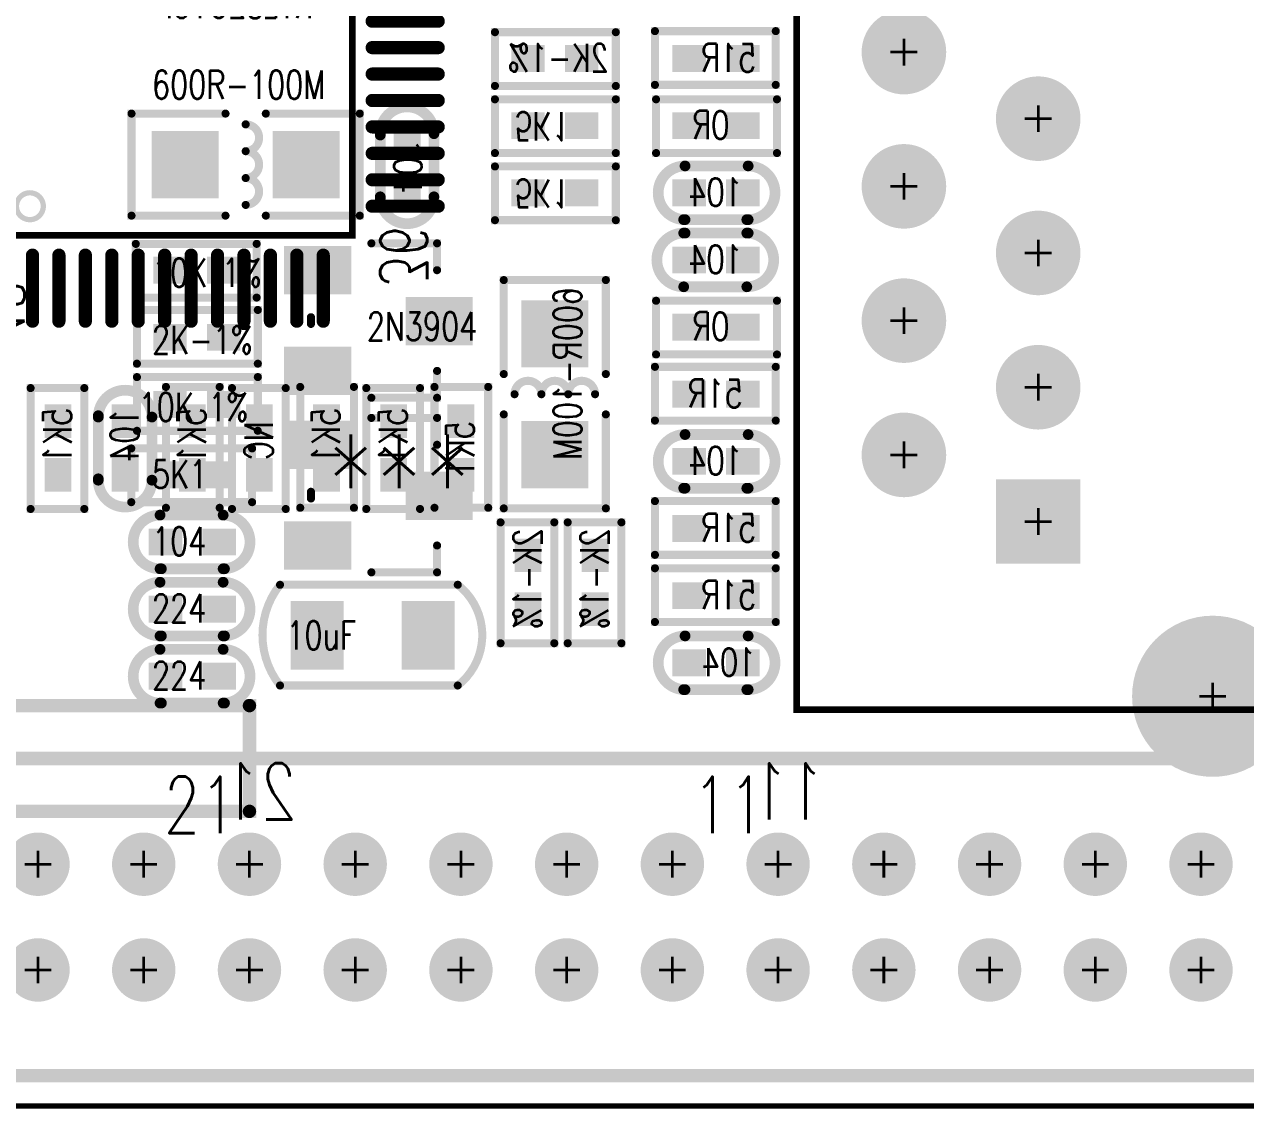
# Model space of a CAD drawing. Extents: x -10 to 105, y 1 to 70.
# Drawn here: x 68.71 to 91.81, y 1.47 to 21.98 of the extents above; entities that cross this region are included whole.
import ezdxf

# ---------------------------------------------------------------- set-up
doc = ezdxf.new("R2010")
doc.units = 0
doc.header["$MEASUREMENT"] = 0
doc.layers.get('0').update_dxf_attribs({"color": 4, "linetype": 'CONTINUOUS'})
for name, color, linetype in [('ATTRIBUTE_126', 56, 'CONTINUOUS'), ('ATTRIBUTE_129', 56, 'CONTINUOUS'), ('BOARD_OUTLINE_00', 4, 'CONTINUOUS'), ('DRIL_PLTE_THRU_01', 16, 'CONTINUOUS'), ('DRIL_PLTE_THRU_02', 3, 'CONTINUOUS'), ('DRIL_PLTE_THRU_03', 96, 'CONTINUOUS'), ('DRIL_PLTE_THRU_04', 146, 'CONTINUOUS'), ('DRIL_PLTE_THRU_05', 2, 'CONTINUOUS'), ('DRIL_PLTE_THRU_06', 186, 'CONTINUOUS'), ('DRIL_SYMBOL', 4, 'CONTINUOUS'), ('PADS_BOT', 150, 'CONTINUOUS'), ('PADS_INNER', 1, 'CONTINUOUS'), ('PADS_TOP', 1, 'CONTINUOUS'), ('PADS_XR_04', 130, 'CONTINUOUS'), ('PART_BOT_2DLINE_00', 56, 'CONTINUOUS'), ('PART_BOT_TEXT_126', 56, 'CONTINUOUS'), ('PART_TOP_2DLINE_00', 56, 'CONTINUOUS'), ('PART_TOP_2DLINE_126', 56, 'CONTINUOUS'), ('TEXT_126', 56, 'CONTINUOUS'), ('TEXT_129', 56, 'CONTINUOUS')]:
    doc.layers.add(name, color=color, linetype=linetype)
doc.styles.add('W0$1016', font='simplex', dxfattribs={"width": 0.75})
doc.styles.add('W0$254', font='simplex', dxfattribs={"width": 0.75})

# ---------------------------------------------------------------- blocks, each defined once
blk = doc.blocks.new('BOARD_5725')
at = {"layer": 'BOARD_OUTLINE_00', "const_width": 0.1}
blk.add_lwpolyline([(-19.968, 1.016, 0.414214), (-18.952, 0), (79.016, 0, 0.414214), (80.032, 1.016), (80.032, 58.928, 0.414214), (79.016, 59.944), (-18.952, 59.944, 0.414214), (-19.968, 58.928)], format="xyb", close=True, dxfattribs=at)
blk = doc.blocks.new('SMOOTH_0$1524')
at = {"const_width": 0.0762}
blk.add_lwpolyline([(-0.0381, 0, 1), (0.0381, 0, 1)], format="xyb", close=True, dxfattribs=at)
blk = doc.blocks.new('PART_BODY_BOT_5731')
at = {"layer": 'PART_BOT_2DLINE_00', "const_width": 0.1524}
blk.add_lwpolyline([(-1.132078, -0.498094), (-1.132078, 0.517906), (1.153922, 0.517906), (1.153922, -0.498094)], close=True, dxfattribs=at)
at = {"layer": 'PART_BOT_2DLINE_00'}
for p in [(-1.132078, 0.517906), (1.153922, 0.517906), (-1.132078, -0.498094), (1.153922, -0.498094)]:
    blk.add_blockref('SMOOTH_0$1524', p, dxfattribs=at)
blk = doc.blocks.new('DRIL_HOLE_0')
blk.add_lwpolyline([(0, 0, 1), (0, 0, 1)], format="xyb", close=True)
blk = doc.blocks.new('PAD_0')
blk.add_lwpolyline([(0, 0, 1), (0, 0, 1)], format="xyb", close=True)
blk = doc.blocks.new('PAD_2')
at = {"const_width": 0.508}
blk.add_lwpolyline([(-0.3175, 0), (0.3175, 0)], dxfattribs=at)
blk = doc.blocks.new('STK_BOT_8')
at = {"layer": 'DRIL_PLTE_THRU_01'}
blk.add_blockref('DRIL_HOLE_0', (0, 0), dxfattribs=at)
at = {"layer": 'DRIL_PLTE_THRU_02'}
blk.add_blockref('DRIL_HOLE_0', (0, 0), dxfattribs=at)
at = {"layer": 'DRIL_PLTE_THRU_03'}
blk.add_blockref('DRIL_HOLE_0', (0, 0), dxfattribs=at)
at = {"layer": 'DRIL_PLTE_THRU_04'}
blk.add_blockref('DRIL_HOLE_0', (0, 0), dxfattribs=at)
at = {"layer": 'DRIL_PLTE_THRU_05'}
blk.add_blockref('DRIL_HOLE_0', (0, 0), dxfattribs=at)
at = {"layer": 'DRIL_PLTE_THRU_06'}
blk.add_blockref('DRIL_HOLE_0', (0, 0), dxfattribs=at)
at = {"layer": 'PADS_BOT'}
blk.add_blockref('PAD_2', (0, 0), dxfattribs=at)
at = {"layer": 'PADS_INNER'}
blk.add_blockref('PAD_0', (0, 0), dxfattribs=at)
at = {"layer": 'PADS_TOP'}
blk.add_blockref('PAD_0', (0, 0), dxfattribs=at)
blk = doc.blocks.new('SYM_BOT_7')
for name, p in [('PART_BODY_BOT_5731', (0, 0)), ('STK_BOT_8', (-0.508, 0)), ('STK_BOT_8', (0.508, 0))]:
    blk.add_blockref(name, p)
blk = doc.blocks.new('PART_BOT_3')
blk.add_blockref('SYM_BOT_7', (0, 0))
at = {"layer": 'ATTRIBUTE_129', "style": 'W0$1016', "width": 0.75}
blk.add_text('2K-1%', height=0.5334, dxfattribs=at).set_placement((-1.016, -0.254))
blk = doc.blocks.new('SMOOTH_0$2032')
at = {"const_width": 0.1016}
blk.add_lwpolyline([(-0.0508, 0, 1), (0.0508, 0, 1)], format="xyb", close=True, dxfattribs=at)
blk = doc.blocks.new('PART_BODY_TOP_5733')
at = {"layer": 'PART_TOP_2DLINE_00', "const_width": 0.2032}
for points in [[(-0.6096, -0.508, -1), (-0.6096, 0.508)], [(0.5842, 0.508, -1), (0.5842, -0.508)]]:
    blk.add_lwpolyline(points, format="xyb", dxfattribs=at)
for points in [[(-0.6096, 0.508), (0.5842, 0.508)], [(-0.5842, -0.508), (0.6096, -0.508)]]:
    blk.add_lwpolyline(points, dxfattribs=at)
at = {"layer": 'PART_TOP_2DLINE_00'}
for p in [(-0.6096, 0.508), (-0.6096, 0.508), (0.5842, 0.508), (0.5842, 0.508), (-0.6096, -0.508), (-0.5842, -0.508), (0.5842, -0.508), (0.6096, -0.508)]:
    blk.add_blockref('SMOOTH_0$2032', p, dxfattribs=at)
blk = doc.blocks.new('STK_TOP_8')
at = {"layer": 'DRIL_PLTE_THRU_01'}
blk.add_blockref('DRIL_HOLE_0', (0, 0), dxfattribs=at)
at = {"layer": 'DRIL_PLTE_THRU_02'}
blk.add_blockref('DRIL_HOLE_0', (0, 0), dxfattribs=at)
at = {"layer": 'DRIL_PLTE_THRU_03'}
blk.add_blockref('DRIL_HOLE_0', (0, 0), dxfattribs=at)
at = {"layer": 'DRIL_PLTE_THRU_04'}
blk.add_blockref('DRIL_HOLE_0', (0, 0), dxfattribs=at)
at = {"layer": 'DRIL_PLTE_THRU_05'}
blk.add_blockref('DRIL_HOLE_0', (0, 0), dxfattribs=at)
at = {"layer": 'DRIL_PLTE_THRU_06'}
blk.add_blockref('DRIL_HOLE_0', (0, 0), dxfattribs=at)
at = {"layer": 'PADS_BOT'}
blk.add_blockref('PAD_0', (0, 0), dxfattribs=at)
at = {"layer": 'PADS_INNER'}
blk.add_blockref('PAD_0', (0, 0), dxfattribs=at)
at = {"layer": 'PADS_TOP'}
blk.add_blockref('PAD_2', (0, 0), dxfattribs=at)
blk = doc.blocks.new('SYM_TOP_9')
for name, p in [('PART_BODY_TOP_5733', (0, 0)), ('STK_TOP_8', (-0.508, 0)), ('STK_TOP_8', (0.508, 0))]:
    blk.add_blockref(name, p)
blk = doc.blocks.new('PART_TOP_95')
blk.add_blockref('SYM_TOP_9', (0, 0))
at = {"layer": 'ATTRIBUTE_126', "style": 'W0$1016', "width": 0.75}
blk.add_text('224', height=0.5334, dxfattribs=at).set_placement((-0.762, -0.254))
blk = doc.blocks.new('PART_BOT_103')
blk.add_blockref('SYM_BOT_7', (0, 0))
at = {"layer": 'ATTRIBUTE_129', "style": 'W0$1016', "width": 0.75}
blk.add_text('2K-1%', height=0.5334, dxfattribs=at).set_placement((-1.016, -0.254))
blk = doc.blocks.new('PART_TOP_113')
blk.add_blockref('SYM_TOP_9', (0, 0))
at = {"layer": 'ATTRIBUTE_126', "style": 'W0$1016', "width": 0.75}
blk.add_text('224', height=0.5334, dxfattribs=at).set_placement((-0.762, -0.254))
blk = doc.blocks.new('PART_BODY_TOP_5732')
at = {"layer": 'PART_TOP_2DLINE_00', "const_width": 0.1524}
blk.add_lwpolyline([(-1.750822, 0.96266), (1.61183, 0.96266, -0.486113236), (1.61183, -0.94234), (-1.750822, -0.94234, -0.348726164)], format="xyb", close=True, dxfattribs=at)
at = {"layer": 'PART_TOP_2DLINE_00'}
for p in [(-1.750822, 0.96266), (1.61183, 0.96266), (-1.750822, -0.94234), (1.61183, -0.94234)]:
    blk.add_blockref('SMOOTH_0$1524', p, dxfattribs=at)
blk = doc.blocks.new('PAD_8')
at = {"const_width": 0.999998}
blk.add_lwpolyline([(-0.649986, 0), (0.649986, 0)], dxfattribs=at)
blk = doc.blocks.new('STK_TOP_9')
at = {"layer": 'DRIL_PLTE_THRU_01'}
blk.add_blockref('DRIL_HOLE_0', (0, 0), dxfattribs=at)
at = {"layer": 'DRIL_PLTE_THRU_02'}
blk.add_blockref('DRIL_HOLE_0', (0, 0), dxfattribs=at)
at = {"layer": 'DRIL_PLTE_THRU_03'}
blk.add_blockref('DRIL_HOLE_0', (0, 0), dxfattribs=at)
at = {"layer": 'DRIL_PLTE_THRU_04'}
blk.add_blockref('DRIL_HOLE_0', (0, 0), dxfattribs=at)
at = {"layer": 'DRIL_PLTE_THRU_05'}
blk.add_blockref('DRIL_HOLE_0', (0, 0), dxfattribs=at)
at = {"layer": 'DRIL_PLTE_THRU_06'}
blk.add_blockref('DRIL_HOLE_0', (0, 0), dxfattribs=at)
at = {"layer": 'PADS_BOT'}
blk.add_blockref('PAD_0', (0, 0), dxfattribs=at)
at = {"layer": 'PADS_INNER'}
blk.add_blockref('PAD_0', (0, 0), dxfattribs=at)
at = {"layer": 'PADS_TOP', "rotation": 90}
blk.add_blockref('PAD_8', (0, 0), dxfattribs=at)
blk = doc.blocks.new('SYM_TOP_8')
for name, p in [('PART_BODY_TOP_5732', (0, 0)), ('STK_TOP_9', (-1.050036, 0.004572)), ('STK_TOP_9', (1.050036, 0.004572))]:
    blk.add_blockref(name, p)
blk = doc.blocks.new('PART_TOP_142')
blk.add_blockref('SYM_TOP_8', (0, 0))
at = {"layer": 'ATTRIBUTE_126', "style": 'W0$1016', "width": 0.75}
blk.add_text('10uF', height=0.5334, dxfattribs=at).set_placement((-1.633, -0.259))
blk = doc.blocks.new('PART_TOP_199')
blk.add_blockref('SYM_TOP_9', (0, 0))
at = {"layer": 'ATTRIBUTE_126', "style": 'W0$1016', "width": 0.75}
blk.add_text('104', height=0.5334, dxfattribs=at).set_placement((-0.762, -0.254))
blk = doc.blocks.new('PART_BODY_TOP_5754')
at = {"layer": 'PART_TOP_2DLINE_126', "const_width": 0.152}
for points in [[(0, 2.259), (-0.508, 2.259), (-0.508, 1.016)], [(1.905, 2.259), (2.413, 2.259), (2.413, 1.016)], [(0.889, -0.127), (1.016, -0.127)]]:
    blk.add_lwpolyline(points, dxfattribs=at)
at = {"layer": 'PART_TOP_2DLINE_126'}
for p in [(-0.508, 2.259), (0, 2.259), (1.905, 2.259), (2.413, 2.259), (-0.508, 1.016), (2.413, 1.016), (0.889, -0.127), (1.016, -0.127)]:
    blk.add_blockref('SMOOTH_0$1524', p, dxfattribs=at)
blk = doc.blocks.new('PAD_28')
at = {"const_width": 0.914}
blk.add_lwpolyline([(-0.635, 0), (0.635, 0)], dxfattribs=at)
blk = doc.blocks.new('STK_TOP_39')
at = {"layer": 'DRIL_PLTE_THRU_01'}
blk.add_blockref('DRIL_HOLE_0', (0, 0), dxfattribs=at)
at = {"layer": 'DRIL_PLTE_THRU_02'}
blk.add_blockref('DRIL_HOLE_0', (0, 0), dxfattribs=at)
at = {"layer": 'DRIL_PLTE_THRU_03'}
blk.add_blockref('DRIL_HOLE_0', (0, 0), dxfattribs=at)
at = {"layer": 'DRIL_PLTE_THRU_04'}
blk.add_blockref('DRIL_HOLE_0', (0, 0), dxfattribs=at)
at = {"layer": 'DRIL_PLTE_THRU_05'}
blk.add_blockref('DRIL_HOLE_0', (0, 0), dxfattribs=at)
at = {"layer": 'DRIL_PLTE_THRU_06'}
blk.add_blockref('DRIL_HOLE_0', (0, 0), dxfattribs=at)
at = {"layer": 'PADS_BOT'}
blk.add_blockref('PAD_0', (0, 0), dxfattribs=at)
at = {"layer": 'PADS_INNER'}
blk.add_blockref('PAD_0', (0, 0), dxfattribs=at)
at = {"layer": 'PADS_TOP', "rotation": 90}
blk.add_blockref('PAD_28', (0, 0), dxfattribs=at)
blk = doc.blocks.new('SYM_TOP_30')
for name, p in [('STK_TOP_39', (0.9652, 2.29997)), ('PART_BODY_TOP_5754', (0, 0)), ('STK_TOP_39', (0, 0)), ('STK_TOP_39', (1.905, 0))]:
    blk.add_blockref(name, p)
blk = doc.blocks.new('PART_TOP_200')
blk.add_blockref('SYM_TOP_30', (0, 0))
blk = doc.blocks.new('PART_TOP_201')
blk.add_blockref('SYM_TOP_30', (0, 0))
at = {"layer": 'ATTRIBUTE_126', "style": 'W0$1016', "width": 0.75}
blk.add_text('2N3904', height=0.5334, rotation=90, dxfattribs=at).set_placement((1.33, 0.93))
blk = doc.blocks.new('PART_BODY_TOP_5731')
at = {"layer": 'PART_TOP_2DLINE_00', "const_width": 0.1524}
blk.add_lwpolyline([(-1.132078, -0.498094), (-1.132078, 0.517906), (1.153922, 0.517906), (1.153922, -0.498094)], close=True, dxfattribs=at)
at = {"layer": 'PART_TOP_2DLINE_00'}
for p in [(-1.132078, 0.517906), (1.153922, 0.517906), (-1.132078, -0.498094), (1.153922, -0.498094)]:
    blk.add_blockref('SMOOTH_0$1524', p, dxfattribs=at)
blk = doc.blocks.new('SYM_TOP_7')
for name, p in [('PART_BODY_TOP_5731', (0, 0)), ('STK_TOP_8', (-0.508, 0)), ('STK_TOP_8', (0.508, 0))]:
    blk.add_blockref(name, p)
blk = doc.blocks.new('PART_TOP_202')
blk.add_blockref('SYM_TOP_7', (0, 0))
at = {"layer": 'ATTRIBUTE_126', "style": 'W0$1016', "width": 0.75}
blk.add_text('10K 1%', height=0.5334, rotation=180, dxfattribs=at).set_placement((0.848, 0.314))
blk = doc.blocks.new('PART_TOP_203')
blk.add_blockref('SYM_TOP_7', (0, 0))
at = {"layer": 'ATTRIBUTE_126', "style": 'W0$1016', "width": 0.75}
blk.add_text('2K-1%', height=0.5334, dxfattribs=at).set_placement((-0.847598, -0.313944))
blk = doc.blocks.new('PART_TOP_204')
blk.add_blockref('SYM_TOP_7', (0, 0))
at = {"layer": 'ATTRIBUTE_126', "style": 'W0$1016', "width": 0.75}
blk.add_text('10K 1%', height=0.5334, dxfattribs=at).set_placement((-1.102, -0.314))
blk = doc.blocks.new('PART_TOP_205')
blk.add_blockref('SYM_TOP_7', (0, 0))
at = {"layer": 'ATTRIBUTE_126', "style": 'W0$1016', "width": 0.75}
blk.add_text('5K1', height=0.5334, rotation=180, dxfattribs=at).set_placement((0.762, 0.254))
blk = doc.blocks.new('PART_TOP_214')
blk.add_blockref('SYM_TOP_9', (0, 0))
at = {"layer": 'ATTRIBUTE_126', "style": 'W0$1016', "width": 0.75}
blk.add_text('104', height=0.5334, dxfattribs=at).set_placement((-0.508, -0.254))
blk = doc.blocks.new('PART_BODY_BOT_5733')
at = {"layer": 'PART_BOT_2DLINE_00', "const_width": 0.2032}
for points in [[(-0.6096, -0.508, -1), (-0.6096, 0.508)], [(0.5842, 0.508, -1), (0.5842, -0.508)]]:
    blk.add_lwpolyline(points, format="xyb", dxfattribs=at)
for points in [[(-0.6096, 0.508), (0.5842, 0.508)], [(-0.5842, -0.508), (0.6096, -0.508)]]:
    blk.add_lwpolyline(points, dxfattribs=at)
at = {"layer": 'PART_BOT_2DLINE_00'}
for p in [(-0.6096, 0.508), (-0.6096, 0.508), (0.5842, 0.508), (0.5842, 0.508), (-0.6096, -0.508), (-0.5842, -0.508), (0.5842, -0.508), (0.6096, -0.508)]:
    blk.add_blockref('SMOOTH_0$2032', p, dxfattribs=at)
blk = doc.blocks.new('SYM_BOT_9')
for name, p in [('PART_BODY_BOT_5733', (0, 0)), ('STK_BOT_8', (-0.508, 0)), ('STK_BOT_8', (0.508, 0))]:
    blk.add_blockref(name, p)
blk = doc.blocks.new('PART_BOT_219')
blk.add_blockref('SYM_BOT_9', (0, 0))
at = {"layer": 'ATTRIBUTE_129', "style": 'W0$1016', "width": 0.75}
blk.add_text('104', height=0.5334, dxfattribs=at).set_placement((-0.762, -0.254))
blk = doc.blocks.new('PART_BOT_226')
blk.add_blockref('SYM_BOT_9', (0, 0))
at = {"layer": 'ATTRIBUTE_129', "style": 'W0$1016', "width": 0.75}
blk.add_text('104', height=0.5334, dxfattribs=at).set_placement((-0.508, -0.254))
blk = doc.blocks.new('PART_BOT_227')
blk.add_blockref('SYM_BOT_9', (0, 0))
at = {"layer": 'ATTRIBUTE_129', "style": 'W0$1016', "width": 0.75}
blk.add_text('104', height=0.5334, rotation=180, dxfattribs=at).set_placement((0.762, 0.254))
blk = doc.blocks.new('PART_BODY_BOT_5755')
at = {"layer": 'PART_BOT_2DLINE_00', "const_width": 0.1524}
for points in [[(-0.381, 0.9652), (-2.159, 0.9652), (-2.159, -0.9652), (-0.381, -0.9652)], [(0.381, 0.9652), (2.159, 0.9652), (2.159, -0.9652), (0.381, -0.9652)]]:
    blk.add_lwpolyline(points, dxfattribs=at)
for points in [[(0, 0.762, -1), (0, 0.254)], [(0, 0.254, -1), (0, -0.254)], [(0, -0.254, -1), (0, -0.762)]]:
    blk.add_lwpolyline(points, format="xyb", dxfattribs=at)
at = {"layer": 'PART_BOT_2DLINE_00'}
for p in [(-2.159, 0.9652), (-0.381, 0.9652), (0.381, 0.9652), (2.159, 0.9652), (0, 0.762), (0, 0.254), (0, 0.254), (0, -0.254), (0, -0.254), (0, -0.762), (-2.159, -0.9652), (-0.381, -0.9652), (0.381, -0.9652), (2.159, -0.9652)]:
    blk.add_blockref('SMOOTH_0$1524', p, dxfattribs=at)
blk = doc.blocks.new('PAD_29')
at = {"const_width": 1.27}
blk.add_lwpolyline([(-0.635, 0), (0.635, 0)], dxfattribs=at)
blk = doc.blocks.new('STK_BOT_40')
at = {"layer": 'DRIL_PLTE_THRU_01'}
blk.add_blockref('DRIL_HOLE_0', (0, 0), dxfattribs=at)
at = {"layer": 'DRIL_PLTE_THRU_02'}
blk.add_blockref('DRIL_HOLE_0', (0, 0), dxfattribs=at)
at = {"layer": 'DRIL_PLTE_THRU_03'}
blk.add_blockref('DRIL_HOLE_0', (0, 0), dxfattribs=at)
at = {"layer": 'DRIL_PLTE_THRU_04'}
blk.add_blockref('DRIL_HOLE_0', (0, 0), dxfattribs=at)
at = {"layer": 'DRIL_PLTE_THRU_05'}
blk.add_blockref('DRIL_HOLE_0', (0, 0), dxfattribs=at)
at = {"layer": 'DRIL_PLTE_THRU_06'}
blk.add_blockref('DRIL_HOLE_0', (0, 0), dxfattribs=at)
at = {"layer": 'PADS_BOT'}
blk.add_blockref('PAD_29', (0, 0), dxfattribs=at)
at = {"layer": 'PADS_INNER'}
blk.add_blockref('PAD_0', (0, 0), dxfattribs=at)
at = {"layer": 'PADS_TOP'}
blk.add_blockref('PAD_0', (0, 0), dxfattribs=at)
blk = doc.blocks.new('SYM_BOT_31')
for name, p in [('PART_BODY_BOT_5755', (0, 0)), ('STK_BOT_40', (-1.143, 0)), ('STK_BOT_40', (1.143, 0))]:
    blk.add_blockref(name, p)
blk = doc.blocks.new('PART_BOT_235')
blk.add_blockref('SYM_BOT_31', (0, 0))
at = {"layer": 'ATTRIBUTE_129', "style": 'W0$1016', "width": 0.75}
blk.add_text('600R-100M', height=0.5334, rotation=180, dxfattribs=at).set_placement((2.032, 0.508))
blk = doc.blocks.new('PART_BOT_275')
blk.add_blockref('SYM_BOT_7', (0, 0))
at = {"layer": 'ATTRIBUTE_129', "style": 'W0$1016', "width": 0.75}
blk.add_text('0R', height=0.5334, rotation=180, dxfattribs=at).set_placement((0.254, 0.254))
blk = doc.blocks.new('PART_BOT_277')
blk.add_blockref('SYM_BOT_7', (0, 0))
at = {"layer": 'ATTRIBUTE_129', "style": 'W0$1016', "width": 0.75}
blk.add_text('5K1', height=0.5334, rotation=180, dxfattribs=at).set_placement((0.508, 0.254))
blk = doc.blocks.new('PART_BOT_278')
blk.add_blockref('SYM_BOT_7', (0, 0))
at = {"layer": 'ATTRIBUTE_129', "style": 'W0$1016', "width": 0.75}
blk.add_text('5K1', height=0.5334, dxfattribs=at).set_placement((-0.762, -0.254))
blk = doc.blocks.new('PART_BOT_280')
blk.add_blockref('SYM_BOT_7', (0, 0))
at = {"layer": 'ATTRIBUTE_129', "style": 'W0$1016', "width": 0.75}
blk.add_text('5K1', height=0.5334, dxfattribs=at).set_placement((-0.762, -0.254))
blk = doc.blocks.new('PART_BOT_281')
blk.add_blockref('SYM_BOT_7', (0, 0))
at = {"layer": 'ATTRIBUTE_129', "style": 'W0$1016', "width": 0.75}
blk.add_text('5K1', height=0.5334, rotation=180, dxfattribs=at).set_placement((0.762, 0.254))
blk = doc.blocks.new('PART_BOT_284')
blk.add_blockref('SYM_BOT_7', (0, 0))
at = {"layer": 'ATTRIBUTE_129', "style": 'W0$1016', "width": 0.75}
blk.add_text('0R', height=0.5334, rotation=180, dxfattribs=at).set_placement((0.254, 0.254))
blk = doc.blocks.new('PART_BOT_288')
blk.add_blockref('SYM_BOT_7', (0, 0))
at = {"layer": 'ATTRIBUTE_129', "style": 'W0$1016', "width": 0.75}
blk.add_text('2K-1%', height=0.5334, rotation=180, dxfattribs=at).set_placement((1.016, 0.254))
blk = doc.blocks.new('PART_BOT_289')
blk.add_blockref('SYM_BOT_7', (0, 0))
at = {"layer": 'ATTRIBUTE_129', "style": 'W0$1016', "width": 0.75}
blk.add_text('5K1', height=0.5334, dxfattribs=at).set_placement((-0.762, -0.254))
blk = doc.blocks.new('PART_BOT_290')
blk.add_blockref('SYM_BOT_7', (0, 0))
at = {"layer": 'ATTRIBUTE_129', "style": 'W0$1016', "width": 0.75}
blk.add_text('5K1', height=0.5334, dxfattribs=at).set_placement((-0.762, -0.254))
blk = doc.blocks.new('PART_BOT_293')
blk.add_blockref('SYM_BOT_7', (0, 0))
at = {"layer": 'ATTRIBUTE_129', "style": 'W0$1016', "width": 0.75}
blk.add_text('51R', height=0.5334, dxfattribs=at).set_placement((-0.762, -0.254))
blk = doc.blocks.new('PART_BOT_294')
blk.add_blockref('SYM_BOT_7', (0, 0))
at = {"layer": 'ATTRIBUTE_129', "style": 'W0$1016', "width": 0.75}
blk.add_text('51R', height=0.5334, dxfattribs=at).set_placement((-0.508, -0.254))
blk = doc.blocks.new('PART_BOT_295')
blk.add_blockref('SYM_BOT_7', (0, 0))
at = {"layer": 'ATTRIBUTE_129', "style": 'W0$1016', "width": 0.75}
blk.add_text('51R', height=0.5334, dxfattribs=at).set_placement((-0.762, -0.254))
blk = doc.blocks.new('PART_BOT_296')
blk.add_blockref('SYM_BOT_7', (0, 0))
at = {"layer": 'ATTRIBUTE_129', "style": 'W0$1016', "width": 0.75}
blk.add_text('51R', height=0.5334, dxfattribs=at).set_placement((-0.762, -0.254))
blk = doc.blocks.new('PART_BOT_299')
blk.add_blockref('SYM_BOT_7', (0, 0))
at = {"layer": 'ATTRIBUTE_129', "style": 'W0$1016', "width": 0.75}
blk.add_text('5K1', height=0.5334, rotation=180, dxfattribs=at).set_placement((0.762, 0.254))
blk = doc.blocks.new('PART_BOT_300')
blk.add_blockref('SYM_BOT_7', (0, 0))
at = {"layer": 'ATTRIBUTE_129', "style": 'W0$1016', "width": 0.75}
blk.add_text('NC', height=0.5334, dxfattribs=at).set_placement((-0.508, -0.254))
blk = doc.blocks.new('SMOOTH_0$127')
at = {"const_width": 0.0635}
blk.add_lwpolyline([(-0.03175, 0, 1), (0.03175, 0, 1)], format="xyb", close=True, dxfattribs=at)
blk = doc.blocks.new('PART_BODY_BOT_5763')
at = {"layer": 'PART_BOT_2DLINE_00', "const_width": 0.127}
blk.add_lwpolyline([(-0.55, 1), (-0.55, 7.6), (6.05, 7.6), (6.05, 1)], close=True, dxfattribs=at)
at = {"layer": 'PART_BOT_2DLINE_00', "const_width": 0.508}
blk.add_lwpolyline([(0.05, 1.5, 1), (-0.05, 1.5, 1)], format="xyb", close=True, dxfattribs=at)
at = {"layer": 'PART_BOT_2DLINE_00'}
for p in [(-0.55, 7.6), (6.05, 7.6), (-0.55, 1), (6.05, 1)]:
    blk.add_blockref('SMOOTH_0$127', p, dxfattribs=at)
at = {"layer": 'PART_BOT_TEXT_126', "style": 'W0$1016', "width": 0.75}
for s, p in [('36', (-1.524, 8.128)), ('24', (6.604, 7.62)), ('48', (-2.54, 0.508)), ('1', (-0.6, -0.45)), ('12', (6.096, -0.508))]:
    blk.add_text(s, height=0.889, dxfattribs=at).set_placement(p)
blk = doc.blocks.new('PAD_33')
at = {"const_width": 0.125}
blk.add_lwpolyline([(-0.625, -0.062), (0.625, -0.062, 1), (0.625, 0.062), (-0.625, 0.062, 1)], format="xyb", close=True, dxfattribs=at)
blk = doc.blocks.new('STK_BOT_51')
at = {"layer": 'DRIL_PLTE_THRU_01'}
blk.add_blockref('DRIL_HOLE_0', (0, 0), dxfattribs=at)
at = {"layer": 'DRIL_PLTE_THRU_02'}
blk.add_blockref('DRIL_HOLE_0', (0, 0), dxfattribs=at)
at = {"layer": 'DRIL_PLTE_THRU_03'}
blk.add_blockref('DRIL_HOLE_0', (0, 0), dxfattribs=at)
at = {"layer": 'DRIL_PLTE_THRU_04'}
blk.add_blockref('DRIL_HOLE_0', (0, 0), dxfattribs=at)
at = {"layer": 'DRIL_PLTE_THRU_05'}
blk.add_blockref('DRIL_HOLE_0', (0, 0), dxfattribs=at)
at = {"layer": 'DRIL_PLTE_THRU_06'}
blk.add_blockref('DRIL_HOLE_0', (0, 0), dxfattribs=at)
at = {"layer": 'PADS_BOT', "rotation": 90}
blk.add_blockref('PAD_33', (0, 0), dxfattribs=at)
at = {"layer": 'PADS_INNER'}
blk.add_blockref('PAD_0', (0, 0), dxfattribs=at)
at = {"layer": 'PADS_TOP'}
blk.add_blockref('PAD_0', (0, 0), dxfattribs=at)
blk = doc.blocks.new('STK_BOT_52')
at = {"layer": 'DRIL_PLTE_THRU_01'}
blk.add_blockref('DRIL_HOLE_0', (0, 0), dxfattribs=at)
at = {"layer": 'DRIL_PLTE_THRU_02'}
blk.add_blockref('DRIL_HOLE_0', (0, 0), dxfattribs=at)
at = {"layer": 'DRIL_PLTE_THRU_03'}
blk.add_blockref('DRIL_HOLE_0', (0, 0), dxfattribs=at)
at = {"layer": 'DRIL_PLTE_THRU_04'}
blk.add_blockref('DRIL_HOLE_0', (0, 0), dxfattribs=at)
at = {"layer": 'DRIL_PLTE_THRU_05'}
blk.add_blockref('DRIL_HOLE_0', (0, 0), dxfattribs=at)
at = {"layer": 'DRIL_PLTE_THRU_06'}
blk.add_blockref('DRIL_HOLE_0', (0, 0), dxfattribs=at)
at = {"layer": 'PADS_BOT'}
blk.add_blockref('PAD_33', (0, 0), dxfattribs=at)
at = {"layer": 'PADS_INNER'}
blk.add_blockref('PAD_0', (0, 0), dxfattribs=at)
at = {"layer": 'PADS_TOP'}
blk.add_blockref('PAD_0', (0, 0), dxfattribs=at)
blk = doc.blocks.new('SYM_BOT_39')
for name, p in [('STK_BOT_51', (0, 8.6)), ('STK_BOT_51', (0.5, 8.6)), ('STK_BOT_51', (1, 8.6)), ('STK_BOT_51', (1.5, 8.6)), ('STK_BOT_51', (2, 8.6)), ('STK_BOT_51', (2.5, 8.6)), ('STK_BOT_51', (3, 8.6)), ('STK_BOT_51', (3.5, 8.6)), ('STK_BOT_51', (4, 8.6)), ('STK_BOT_51', (4.5, 8.6)), ('STK_BOT_51', (5, 8.6)), ('STK_BOT_51', (5.5, 8.6)), ('PART_BODY_BOT_5763', (0, 0)), ('STK_BOT_52', (-1.55, 7.05)), ('STK_BOT_52', (7.05, 7.05)), ('STK_BOT_52', (-1.55, 6.55)), ('STK_BOT_52', (7.05, 6.55)), ('STK_BOT_52', (-1.55, 6.05)), ('STK_BOT_52', (7.05, 6.05)), ('STK_BOT_52', (-1.55, 5.55)), ('STK_BOT_52', (7.05, 5.55)), ('STK_BOT_52', (-1.55, 5.05)), ('STK_BOT_52', (7.05, 5.05)), ('STK_BOT_52', (-1.55, 4.55)), ('STK_BOT_52', (7.05, 4.55)), ('STK_BOT_52', (-1.55, 4.05)), ('STK_BOT_52', (7.05, 4.05)), ('STK_BOT_52', (-1.55, 3.55)), ('STK_BOT_52', (7.05, 3.55)), ('STK_BOT_52', (-1.55, 3.05)), ('STK_BOT_52', (7.05, 3.05)), ('STK_BOT_52', (-1.55, 2.55)), ('STK_BOT_52', (7.05, 2.55)), ('STK_BOT_52', (-1.55, 2.05)), ('STK_BOT_52', (7.05, 2.05)), ('STK_BOT_52', (-1.55, 1.55)), ('STK_BOT_52', (7.05, 1.55)), ('STK_BOT_51', (0, 0)), ('STK_BOT_51', (0.5, 0)), ('STK_BOT_51', (1, 0)), ('STK_BOT_51', (1.5, 0)), ('STK_BOT_51', (2, 0)), ('STK_BOT_51', (2.5, 0)), ('STK_BOT_51', (3, 0)), ('STK_BOT_51', (3.5, 0)), ('STK_BOT_51', (4, 0)), ('STK_BOT_51', (4.5, 0)), ('STK_BOT_51', (5, 0)), ('STK_BOT_51', (5.5, 0))]:
    blk.add_blockref(name, p)
blk = doc.blocks.new('PART_BOT_309')
blk.add_blockref('SYM_BOT_39', (0, 0))
at = {"layer": 'ATTRIBUTE_129', "style": 'W0$1016', "width": 0.75}
blk.add_text('RTL8201CP', height=0.5334, rotation=270, dxfattribs=at).set_placement((3.556, 6.858))
blk = doc.blocks.new('SMOOTH_0$254')
at = {"const_width": 0.127}
blk.add_lwpolyline([(-0.0635, 0, 1), (0.0635, 0, 1)], format="xyb", close=True, dxfattribs=at)
blk = doc.blocks.new('PART_BODY_TOP_5771')
at = {"layer": 'PART_TOP_2DLINE_00', "const_width": 0.254}
for points in [[(-2, 2), (4, 2), (4, -48), (-2, -48)], [(-3, -20), (-1, -20), (-1, -26), (-3, -26)]]:
    blk.add_lwpolyline(points, close=True, dxfattribs=at)
at = {"layer": 'PART_TOP_2DLINE_00'}
for p in [(-3, -20), (-1, -20)]:
    blk.add_blockref('SMOOTH_0$254', p, dxfattribs=at)
blk = doc.blocks.new('DRIL_SYMBOL_0$8')
at = {"layer": 'DRIL_SYMBOL', "const_width": 0.0508}
for points in [[(0, -0.254), (0, 0.254)], [(-0.254, 0), (0.254, 0)]]:
    blk.add_lwpolyline(points, dxfattribs=at)
blk = doc.blocks.new('DRIL_HOLE_0$8')
at = {"const_width": 0.4}
blk.add_lwpolyline([(-0.2, 0, 1), (0.2, 0, 1)], format="xyb", close=True, dxfattribs=at)
blk.add_blockref('DRIL_SYMBOL_0$8', (0, 0))
blk = doc.blocks.new('PAD_13')
at = {"const_width": 0.6}
blk.add_lwpolyline([(0, -0.3, 1), (0, 0.3, 1)], format="xyb", close=True, dxfattribs=at)
blk = doc.blocks.new('STK_TOP_57')
at = {"layer": 'DRIL_PLTE_THRU_01'}
blk.add_blockref('DRIL_HOLE_0$8', (0, 0), dxfattribs=at)
at = {"layer": 'DRIL_PLTE_THRU_02'}
blk.add_blockref('DRIL_HOLE_0$8', (0, 0), dxfattribs=at)
at = {"layer": 'DRIL_PLTE_THRU_03'}
blk.add_blockref('DRIL_HOLE_0$8', (0, 0), dxfattribs=at)
at = {"layer": 'DRIL_PLTE_THRU_04'}
blk.add_blockref('DRIL_HOLE_0$8', (0, 0), dxfattribs=at)
at = {"layer": 'DRIL_PLTE_THRU_05'}
blk.add_blockref('DRIL_HOLE_0$8', (0, 0), dxfattribs=at)
at = {"layer": 'DRIL_PLTE_THRU_06'}
blk.add_blockref('DRIL_HOLE_0$8', (0, 0), dxfattribs=at)
at = {"layer": 'PADS_BOT'}
blk.add_blockref('PAD_13', (0, 0), dxfattribs=at)
at = {"layer": 'PADS_INNER'}
blk.add_blockref('PAD_13', (0, 0), dxfattribs=at)
at = {"layer": 'PADS_TOP'}
blk.add_blockref('PAD_13', (0, 0), dxfattribs=at)
blk = doc.blocks.new('SYM_TOP_47')
for name, p in [('PART_BODY_TOP_5771', (0, 0)), ('STK_TOP_57', (0, -2)), ('STK_TOP_57', (2, -2)), ('STK_TOP_57', (0, -4)), ('STK_TOP_57', (2, -4)), ('STK_TOP_57', (0, -6)), ('STK_TOP_57', (2, -6)), ('STK_TOP_57', (0, -8)), ('STK_TOP_57', (2, -8)), ('STK_TOP_57', (0, -10)), ('STK_TOP_57', (2, -10)), ('STK_TOP_57', (0, -12)), ('STK_TOP_57', (2, -12)), ('STK_TOP_57', (0, -14)), ('STK_TOP_57', (2, -14)), ('STK_TOP_57', (0, -16)), ('STK_TOP_57', (2, -16)), ('STK_TOP_57', (0, -18)), ('STK_TOP_57', (2, -18)), ('STK_TOP_57', (0, -20)), ('STK_TOP_57', (2, -20)), ('STK_TOP_57', (0, -22)), ('STK_TOP_57', (2, -22)), ('STK_TOP_57', (0, -24)), ('STK_TOP_57', (2, -24))]:
    blk.add_blockref(name, p)
blk = doc.blocks.new('PART_TOP_312')
blk.add_blockref('SYM_TOP_47', (0, 0))
blk = doc.blocks.new('PART_BOT_322')
blk.add_blockref('SYM_BOT_9', (0, 0))
at = {"layer": 'ATTRIBUTE_129', "style": 'W0$1016', "width": 0.75}
blk.add_text('104', height=0.5334, rotation=180, dxfattribs=at).set_placement((0.508, 0.254))
blk = doc.blocks.new('PART_BODY_TOP_5755')
at = {"layer": 'PART_TOP_2DLINE_00', "const_width": 0.1524}
for points in [[(-0.381, 0.9652), (-2.159, 0.9652), (-2.159, -0.9652), (-0.381, -0.9652)], [(0.381, 0.9652), (2.159, 0.9652), (2.159, -0.9652), (0.381, -0.9652)]]:
    blk.add_lwpolyline(points, dxfattribs=at)
for points in [[(0, 0.762, -1), (0, 0.254)], [(0, 0.254, -1), (0, -0.254)], [(0, -0.254, -1), (0, -0.762)]]:
    blk.add_lwpolyline(points, format="xyb", dxfattribs=at)
at = {"layer": 'PART_TOP_2DLINE_00'}
for p in [(-2.159, 0.9652), (-0.381, 0.9652), (0.381, 0.9652), (2.159, 0.9652), (0, 0.762), (0, 0.254), (0, 0.254), (0, -0.254), (0, -0.254), (0, -0.762), (-2.159, -0.9652), (-0.381, -0.9652), (0.381, -0.9652), (2.159, -0.9652)]:
    blk.add_blockref('SMOOTH_0$1524', p, dxfattribs=at)
blk = doc.blocks.new('STK_TOP_40')
at = {"layer": 'DRIL_PLTE_THRU_01'}
blk.add_blockref('DRIL_HOLE_0', (0, 0), dxfattribs=at)
at = {"layer": 'DRIL_PLTE_THRU_02'}
blk.add_blockref('DRIL_HOLE_0', (0, 0), dxfattribs=at)
at = {"layer": 'DRIL_PLTE_THRU_03'}
blk.add_blockref('DRIL_HOLE_0', (0, 0), dxfattribs=at)
at = {"layer": 'DRIL_PLTE_THRU_04'}
blk.add_blockref('DRIL_HOLE_0', (0, 0), dxfattribs=at)
at = {"layer": 'DRIL_PLTE_THRU_05'}
blk.add_blockref('DRIL_HOLE_0', (0, 0), dxfattribs=at)
at = {"layer": 'DRIL_PLTE_THRU_06'}
blk.add_blockref('DRIL_HOLE_0', (0, 0), dxfattribs=at)
at = {"layer": 'PADS_BOT'}
blk.add_blockref('PAD_0', (0, 0), dxfattribs=at)
at = {"layer": 'PADS_INNER'}
blk.add_blockref('PAD_0', (0, 0), dxfattribs=at)
at = {"layer": 'PADS_TOP'}
blk.add_blockref('PAD_29', (0, 0), dxfattribs=at)
blk = doc.blocks.new('SYM_TOP_31')
for name, p in [('PART_BODY_TOP_5755', (0, 0)), ('STK_TOP_40', (-1.143, 0)), ('STK_TOP_40', (1.143, 0))]:
    blk.add_blockref(name, p)
blk = doc.blocks.new('PART_TOP_323')
blk.add_blockref('SYM_TOP_31', (0, 0))
at = {"layer": 'ATTRIBUTE_126', "style": 'W0$1016', "width": 0.75}
blk.add_text('600R-100M', height=0.5334, dxfattribs=at).set_placement((-1.772, 1.245))
blk = doc.blocks.new('PART_BOT_324')
blk.add_blockref('SYM_BOT_9', (0, 0))
at = {"layer": 'ATTRIBUTE_129', "style": 'W0$1016', "width": 0.75}
blk.add_text('104', height=0.5334, dxfattribs=at).set_placement((-0.508, -0.254))
blk = doc.blocks.new('PART_BODY_TOP_5762')
at = {"layer": 'PART_TOP_2DLINE_00', "const_width": 0.127}
blk.add_lwpolyline([(-7.999984, -10.919968), (-7.999984, 10.919968), (7.999986, 10.919968), (7.999986, -10.919968), (-7.999984, -10.919968)], dxfattribs=at)
at = {"layer": 'PART_TOP_2DLINE_00'}
for p in [(-7.999984, 10.919968), (7.999986, 10.919968), (-7.999984, -10.919968), (-7.999984, -10.919968), (7.999986, -10.919968)]:
    blk.add_blockref('SMOOTH_0$127', p, dxfattribs=at)
blk = doc.blocks.new('DRIL_SYMBOL_0$8999213333')
at = {"layer": 'DRIL_SYMBOL', "const_width": 0.0508}
for points in [[(0, -0.254), (0, 0.254)], [(-0.254, 0), (0.254, 0)]]:
    blk.add_lwpolyline(points, dxfattribs=at)
blk = doc.blocks.new('DRIL_HOLE_0$8999213333')
at = {"const_width": 0.44996}
blk.add_lwpolyline([(-0.22498, 0, 1), (0.22498, 0, 1)], format="xyb", close=True, dxfattribs=at)
blk.add_blockref('DRIL_SYMBOL_0$8999213333', (0, 0))
blk = doc.blocks.new('PAD_60')
at = {"const_width": 1.5}
blk.add_lwpolyline([(-0.75, 0), (0.75, 0)], dxfattribs=at)
blk = doc.blocks.new('PAD_61')
at = {"const_width": 1.599945}
blk.add_lwpolyline([(-0.799972, 0), (0.799972, 0)], dxfattribs=at)
blk = doc.blocks.new('STK_TOP_47')
at = {"layer": 'DRIL_PLTE_THRU_01'}
blk.add_blockref('DRIL_HOLE_0$8999213333', (0, 0), dxfattribs=at)
at = {"layer": 'DRIL_PLTE_THRU_02'}
blk.add_blockref('DRIL_HOLE_0$8999213333', (0, 0), dxfattribs=at)
at = {"layer": 'DRIL_PLTE_THRU_03'}
blk.add_blockref('DRIL_HOLE_0$8999213333', (0, 0), dxfattribs=at)
at = {"layer": 'DRIL_PLTE_THRU_04'}
blk.add_blockref('DRIL_HOLE_0$8999213333', (0, 0), dxfattribs=at)
at = {"layer": 'DRIL_PLTE_THRU_05'}
blk.add_blockref('DRIL_HOLE_0$8999213333', (0, 0), dxfattribs=at)
at = {"layer": 'DRIL_PLTE_THRU_06'}
blk.add_blockref('DRIL_HOLE_0$8999213333', (0, 0), dxfattribs=at)
at = {"layer": 'PADS_BOT'}
blk.add_blockref('PAD_60', (0, 0), dxfattribs=at)
at = {"layer": 'PADS_INNER'}
blk.add_blockref('PAD_60', (0, 0), dxfattribs=at)
at = {"layer": 'PADS_TOP'}
blk.add_blockref('PAD_60', (0, 0), dxfattribs=at)
at = {"layer": 'PADS_XR_04'}
blk.add_blockref('PAD_61', (0, 0), dxfattribs=at)
blk = doc.blocks.new('PAD_62')
at = {"const_width": 0.75}
blk.add_lwpolyline([(0, -0.375, 1), (0, 0.375, 1)], format="xyb", close=True, dxfattribs=at)
blk = doc.blocks.new('PAD_52')
at = {"const_width": 0.8}
blk.add_lwpolyline([(0, -0.4, 1), (0, 0.4, 1)], format="xyb", close=True, dxfattribs=at)
blk = doc.blocks.new('STK_TOP_46')
at = {"layer": 'DRIL_PLTE_THRU_01'}
blk.add_blockref('DRIL_HOLE_0$8999213333', (0, 0), dxfattribs=at)
at = {"layer": 'DRIL_PLTE_THRU_02'}
blk.add_blockref('DRIL_HOLE_0$8999213333', (0, 0), dxfattribs=at)
at = {"layer": 'DRIL_PLTE_THRU_03'}
blk.add_blockref('DRIL_HOLE_0$8999213333', (0, 0), dxfattribs=at)
at = {"layer": 'DRIL_PLTE_THRU_04'}
blk.add_blockref('DRIL_HOLE_0$8999213333', (0, 0), dxfattribs=at)
at = {"layer": 'DRIL_PLTE_THRU_05'}
blk.add_blockref('DRIL_HOLE_0$8999213333', (0, 0), dxfattribs=at)
at = {"layer": 'DRIL_PLTE_THRU_06'}
blk.add_blockref('DRIL_HOLE_0$8999213333', (0, 0), dxfattribs=at)
at = {"layer": 'PADS_BOT'}
blk.add_blockref('PAD_62', (0, 0), dxfattribs=at)
at = {"layer": 'PADS_INNER'}
blk.add_blockref('PAD_62', (0, 0), dxfattribs=at)
at = {"layer": 'PADS_TOP'}
blk.add_blockref('PAD_62', (0, 0), dxfattribs=at)
at = {"layer": 'PADS_XR_04'}
blk.add_blockref('PAD_52', (0, 0), dxfattribs=at)
blk = doc.blocks.new('DRIL_SLOT_0004000051000000000')
at = {"const_width": 0.508}
blk.add_lwpolyline([(-0.142, -0.254), (0.142, -0.254, 1), (0.142, 0.254), (-0.142, 0.254, 1)], format="xyb", close=True, dxfattribs=at)
blk = doc.blocks.new('PAD_40')
at = {"const_width": 0.762}
blk.add_lwpolyline([(0, -0.381, 1), (0, 0.381, 1)], format="xyb", close=True, dxfattribs=at)
blk = doc.blocks.new('PAD_63')
at = {"const_width": 0.889}
blk.add_lwpolyline([(0, -0.4445, 1), (0, 0.4445, 1)], format="xyb", close=True, dxfattribs=at)
blk = doc.blocks.new('PAD_64')
at = {"const_width": 0.762}
blk.add_lwpolyline([(-0.238, -0.381), (0.238, -0.381, 1), (0.238, 0.381), (-0.238, 0.381, 1)], format="xyb", close=True, dxfattribs=at)
blk = doc.blocks.new('STK_TOP_170')
at = {"layer": 'DRIL_PLTE_THRU_01'}
blk.add_blockref('DRIL_SLOT_0004000051000000000', (0, 0), dxfattribs=at)
at = {"layer": 'DRIL_PLTE_THRU_02'}
blk.add_blockref('DRIL_SLOT_0004000051000000000', (0, 0), dxfattribs=at)
at = {"layer": 'DRIL_PLTE_THRU_03'}
blk.add_blockref('DRIL_SLOT_0004000051000000000', (0, 0), dxfattribs=at)
at = {"layer": 'DRIL_PLTE_THRU_04'}
blk.add_blockref('DRIL_SLOT_0004000051000000000', (0, 0), dxfattribs=at)
at = {"layer": 'DRIL_PLTE_THRU_05'}
blk.add_blockref('DRIL_SLOT_0004000051000000000', (0, 0), dxfattribs=at)
at = {"layer": 'DRIL_PLTE_THRU_06'}
blk.add_blockref('DRIL_SLOT_0004000051000000000', (0, 0), dxfattribs=at)
at = {"layer": 'PADS_BOT'}
blk.add_blockref('PAD_40', (0, 0), dxfattribs=at)
at = {"layer": 'PADS_INNER'}
blk.add_blockref('PAD_40', (0, 0), dxfattribs=at)
at = {"layer": 'PADS_TOP'}
blk.add_blockref('PAD_64', (0, 0), dxfattribs=at)
at = {"layer": 'PADS_XR_04'}
blk.add_blockref('PAD_63', (0, 0), dxfattribs=at)
blk = doc.blocks.new('DRIL_SYMBOL_3$2499293333')
at = {"layer": 'DRIL_SYMBOL', "const_width": 0.0508}
for points in [[(0, -0.254), (0, 0.254)], [(-0.254, 0), (0.254, 0)]]:
    blk.add_lwpolyline(points, dxfattribs=at)
blk = doc.blocks.new('DRIL_HOLE_3$2499293333')
at = {"const_width": 1.624965}
blk.add_lwpolyline([(-0.812482, 0, 1), (0.812482, 0, 1)], format="xyb", close=True, dxfattribs=at)
blk.add_blockref('DRIL_SYMBOL_3$2499293333', (0, 0))
blk = doc.blocks.new('PAD_65')
at = {"const_width": 1.624964}
blk.add_lwpolyline([(0, -0.812482, 1), (0, 0.812482, 1)], format="xyb", close=True, dxfattribs=at)
blk = doc.blocks.new('STK_TOP_49')
at = {"layer": 'DRIL_PLTE_THRU_01'}
blk.add_blockref('DRIL_HOLE_3$2499293333', (0, 0), dxfattribs=at)
at = {"layer": 'DRIL_PLTE_THRU_02'}
blk.add_blockref('DRIL_HOLE_3$2499293333', (0, 0), dxfattribs=at)
at = {"layer": 'DRIL_PLTE_THRU_03'}
blk.add_blockref('DRIL_HOLE_3$2499293333', (0, 0), dxfattribs=at)
at = {"layer": 'DRIL_PLTE_THRU_04'}
blk.add_blockref('DRIL_HOLE_3$2499293333', (0, 0), dxfattribs=at)
at = {"layer": 'DRIL_PLTE_THRU_05'}
blk.add_blockref('DRIL_HOLE_3$2499293333', (0, 0), dxfattribs=at)
at = {"layer": 'DRIL_PLTE_THRU_06'}
blk.add_blockref('DRIL_HOLE_3$2499293333', (0, 0), dxfattribs=at)
at = {"layer": 'PADS_BOT'}
blk.add_blockref('PAD_65', (0, 0), dxfattribs=at)
at = {"layer": 'PADS_INNER'}
blk.add_blockref('PAD_65', (0, 0), dxfattribs=at)
at = {"layer": 'PADS_TOP'}
blk.add_blockref('PAD_65', (0, 0), dxfattribs=at)
at = {"layer": 'PADS_XR_04'}
blk.add_blockref('PAD_65', (0, 0), dxfattribs=at)
blk = doc.blocks.new('DRIL_SYMBOL_1$5750533333')
at = {"layer": 'DRIL_SYMBOL', "const_width": 0.0508}
for points in [[(0, -0.254), (0, 0.254)], [(-0.254, 0), (0.254, 0)]]:
    blk.add_lwpolyline(points, dxfattribs=at)
blk = doc.blocks.new('DRIL_HOLE_1$5750533333')
at = {"const_width": 0.788}
blk.add_lwpolyline([(-0.394, 0, 1), (0.394, 0, 1)], format="xyb", close=True, dxfattribs=at)
blk.add_blockref('DRIL_SYMBOL_1$5750533333', (0, 0))
blk = doc.blocks.new('PAD_66')
at = {"const_width": 1.27}
blk.add_lwpolyline([(0, -0.635, 1), (0, 0.635, 1)], format="xyb", close=True, dxfattribs=at)
blk = doc.blocks.new('PAD_67')
at = {"const_width": 1.524}
blk.add_lwpolyline([(0, -0.762, 1), (0, 0.762, 1)], format="xyb", close=True, dxfattribs=at)
blk = doc.blocks.new('STK_TOP_50')
at = {"layer": 'DRIL_PLTE_THRU_01'}
blk.add_blockref('DRIL_HOLE_1$5750533333', (0, 0), dxfattribs=at)
at = {"layer": 'DRIL_PLTE_THRU_02'}
blk.add_blockref('DRIL_HOLE_1$5750533333', (0, 0), dxfattribs=at)
at = {"layer": 'DRIL_PLTE_THRU_03'}
blk.add_blockref('DRIL_HOLE_1$5750533333', (0, 0), dxfattribs=at)
at = {"layer": 'DRIL_PLTE_THRU_04'}
blk.add_blockref('DRIL_HOLE_1$5750533333', (0, 0), dxfattribs=at)
at = {"layer": 'DRIL_PLTE_THRU_05'}
blk.add_blockref('DRIL_HOLE_1$5750533333', (0, 0), dxfattribs=at)
at = {"layer": 'DRIL_PLTE_THRU_06'}
blk.add_blockref('DRIL_HOLE_1$5750533333', (0, 0), dxfattribs=at)
at = {"layer": 'PADS_BOT'}
blk.add_blockref('PAD_66', (0, 0), dxfattribs=at)
at = {"layer": 'PADS_INNER'}
blk.add_blockref('PAD_66', (0, 0), dxfattribs=at)
at = {"layer": 'PADS_TOP'}
blk.add_blockref('PAD_66', (0, 0), dxfattribs=at)
at = {"layer": 'PADS_XR_04'}
blk.add_blockref('PAD_67', (0, 0), dxfattribs=at)
blk = doc.blocks.new('SYM_TOP_38')
for name, p in [('PART_BODY_TOP_5762', (0, 0)), ('STK_TOP_170', (-3.785108, 4.899914)), ('STK_TOP_170', (6.325108, 4.899914)), ('STK_TOP_170', (-6.325108, 3.379978)), ('STK_TOP_170', (-3.78511, 3.37998)), ('STK_TOP_170', (3.785108, 3.379978)), ('STK_TOP_170', (6.32511, 3.37998)), ('STK_TOP_49', (-5.715, 0)), ('STK_TOP_49', (5.715, 0)), ('STK_TOP_50', (-7.744968, -3.050032)), ('STK_TOP_50', (7.744968, -3.050032)), ('STK_TOP_46', (-3.18008, -6.35)), ('STK_TOP_46', (-0.64008, -6.35)), ('STK_TOP_46', (1.89992, -6.35)), ('STK_TOP_47', (4.43992, -6.35)), ('STK_TOP_46', (-4.43992, -8.89)), ('STK_TOP_46', (-1.89992, -8.89)), ('STK_TOP_46', (0.64008, -8.89)), ('STK_TOP_46', (3.18008, -8.89))]:
    blk.add_blockref(name, p)
blk = doc.blocks.new('PART_TOP_386')
blk.add_blockref('SYM_TOP_38', (0, 0))

msp = doc.modelspace()

# ---------------------------------------------------------------- block references
for name, p in [('BOARD_5725', (20.828, 1.524)), ('PART_TOP_323', (72.892, 19.329)), ('PART_TOP_203', (71.968, 16.062)), ('PART_TOP_204', (71.968, 14.792)), ('PART_TOP_199', (71.882, 12.192)), ('PART_TOP_142', (75.293, 10.419)), ('PART_TOP_95', (71.882, 10.922)), ('PART_TOP_113', (71.882, 9.652))]:
    msp.add_blockref(name, p)
at = {"xscale": -1}
for name, p, rotation in [('PART_BOT_309', (67.31, 18.542), 270), ('PART_BOT_288', (78.74, 21.336), 180), ('PART_BOT_278', (78.74, 20.066), 180), ('PART_BOT_275', (81.788, 20.066), 180), ('PART_BOT_280', (78.74, 18.796), 180), ('PART_BOT_322', (81.788, 17.526), 180), ('PART_BOT_235', (78.74, 14.986), 270), ('PART_BOT_284', (81.788, 16.256), 180), ('PART_BOT_289', (69.342, 13.97), 90), ('PART_BOT_227', (70.612, 13.97), 270), ('PART_BOT_299', (71.882, 13.97), 270), ('PART_BOT_300', (73.152, 13.97), 90), ('PART_BOT_281', (74.422, 13.97), 270), ('PART_BOT_290', (75.692, 13.97), 90), ('PART_BOT_277', (76.962, 13.97), 270), ('PART_BOT_3', (78.232, 11.43), 90), ('PART_BOT_103', (79.502, 11.43), 90)]:
    msp.add_blockref(name, p, dxfattribs=dict(at, rotation=rotation))
for name, p, rotation in [('PART_TOP_386', (94.234, 17.018), 270), ('PART_TOP_214', (75.946, 19.304), 270), ('PART_TOP_202', (71.968, 17.332), 180), ('PART_TOP_201', (74.254, 17.332), 270), ('PART_TOP_200', (74.254, 14.03), 270), ('PART_TOP_205', (71.882, 13.462), 180), ('PART_TOP_312', (92.964, 6.096), 270)]:
    msp.add_blockref(name, p, dxfattribs=dict(rotation=rotation))
for name, p in [('PART_BOT_293', (81.788, 21.336)), ('PART_BOT_324', (81.788, 18.796)), ('PART_BOT_294', (81.788, 14.986)), ('PART_BOT_226', (81.788, 13.716)), ('PART_BOT_295', (81.788, 12.446)), ('PART_BOT_296', (81.788, 11.176)), ('PART_BOT_219', (81.788, 9.906))]:
    msp.add_blockref(name, p, dxfattribs=at)

# ---------------------------------------------------------------- texts
at = {"layer": 'TEXT_126', "style": 'W0$254', "width": 0.75}
for s, height, p in [('***', 1.778, (74.422, 12.446)), ('21', 1.0668, (71.344, 6.686)), ('11', 1.0668, (81.344, 6.686))]:
    msp.add_text(s, height=height, dxfattribs=at).set_placement(p)
at = {"layer": 'TEXT_129', "style": 'W0$254', "text_generation_flag": 2, "width": 0.75}
for s, p in [('21', (73.86, 6.94)), ('11', (83.86, 6.94))]:
    msp.add_text(s, height=1.0668, dxfattribs=at).set_placement(p)

doc.saveas('drawing.dxf')
